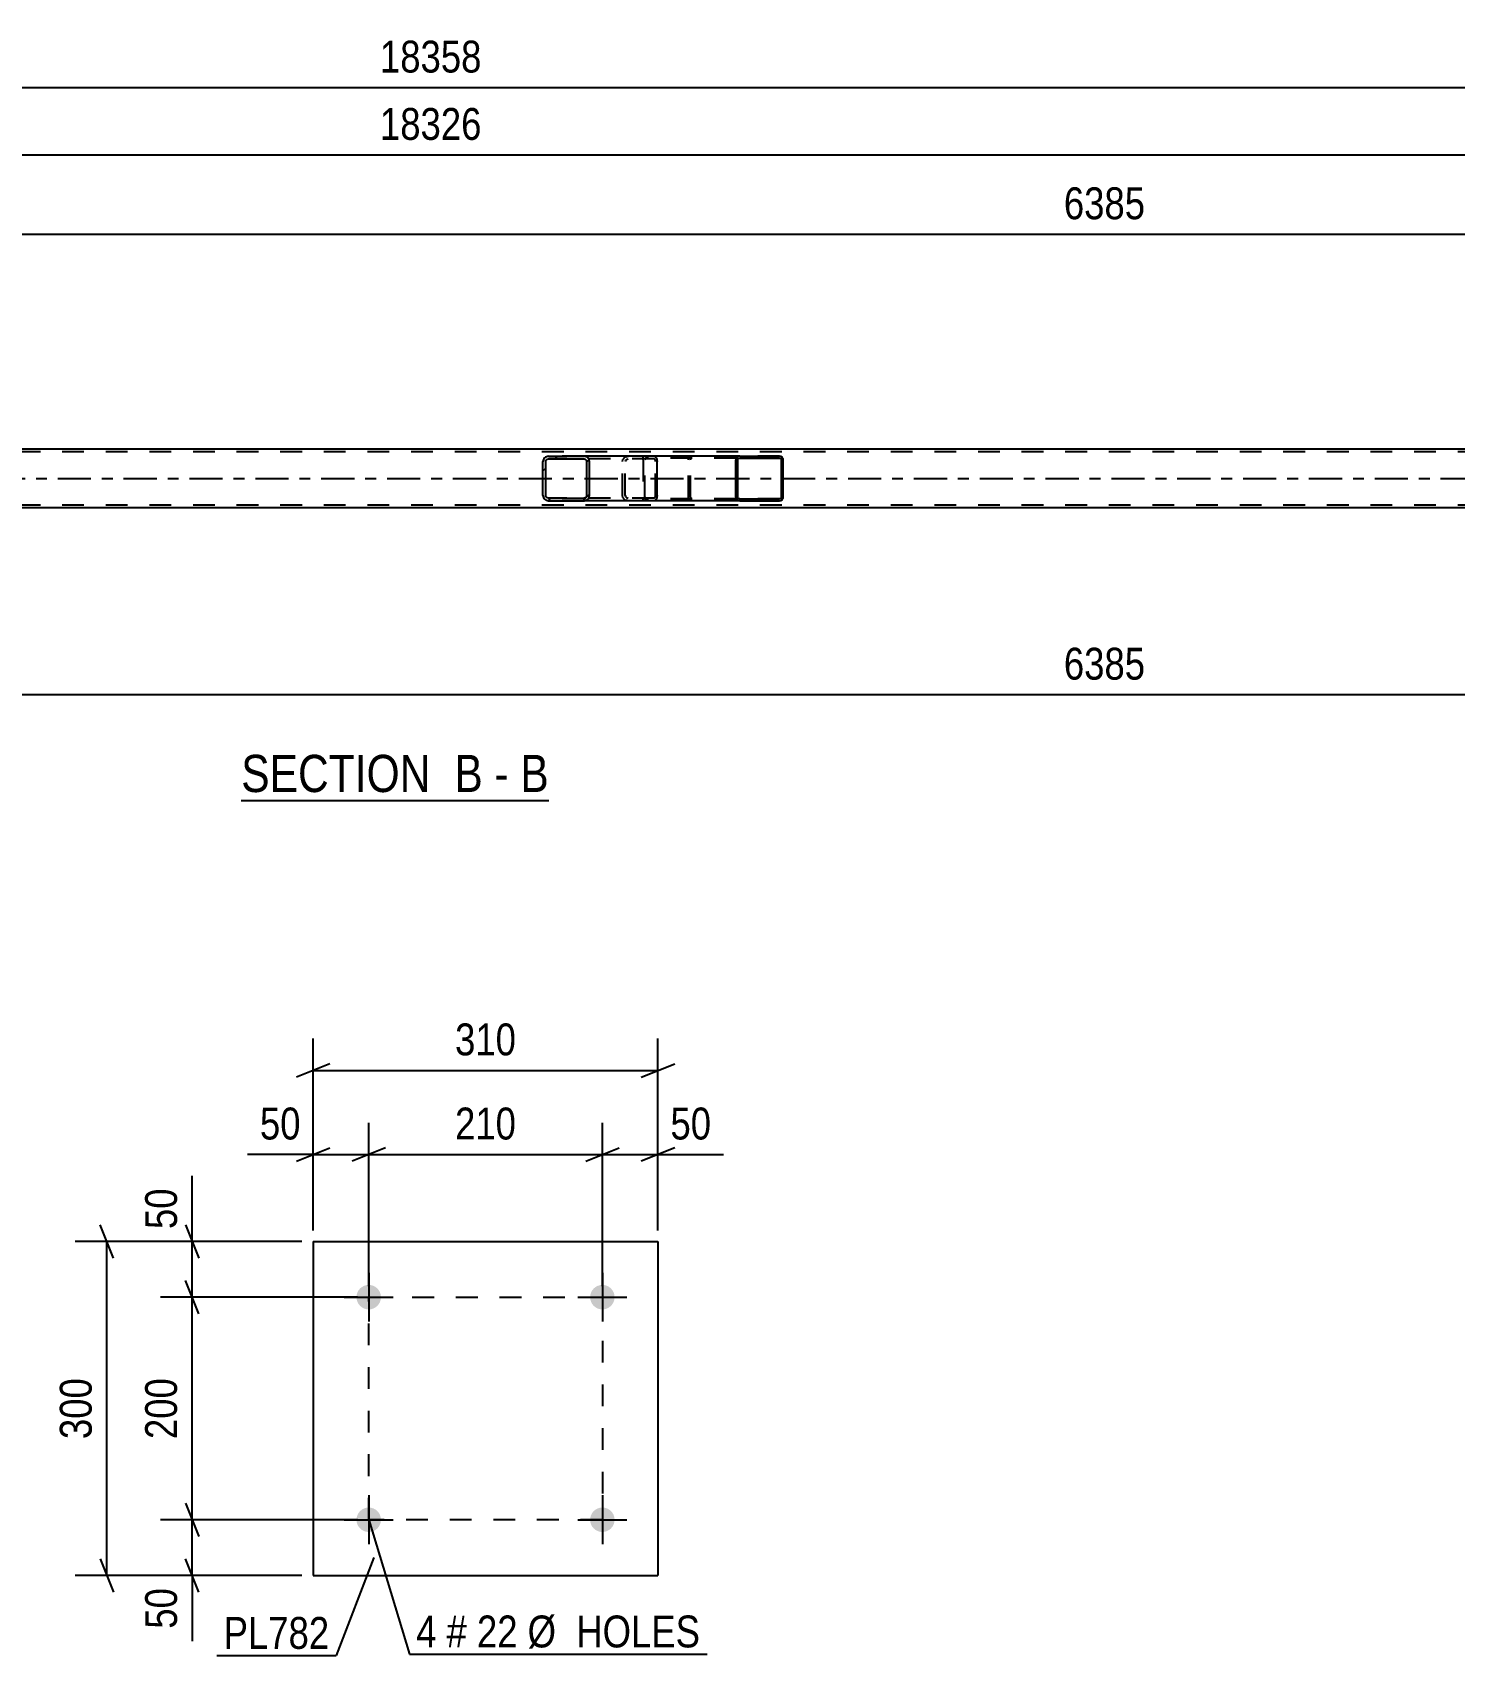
# Model space of a CAD drawing. Header units: millimetres. Extents: x 0 to 841, y 0 to 594.
# Drawn here: x 352.6 to 480.4, y 139.8 to 285.7 of the extents above; entities that cross this region are included whole.
import ezdxf

# ---------------------------------------------------------------- set-up
doc = ezdxf.new("R2010")
doc.units = ezdxf.units.MM
doc.linetypes.add('DXK_LINE_DOT2', pattern=[3.9198, 1.9599, -1.9599])
doc.linetypes.add('DXK_LINE_DOT3', pattern=[5.9187, 2.979, -0.9799, 0.9799, -0.9799])
doc.styles.add('Arial Narrow', font='ARIALN.TTF', dxfattribs={"height": 0.2})

# ---------------------------------------------------------------- blocks, each defined once
blk = doc.blocks.new('Unknown-815137708-12 - 5892')
at = {"color": 6, "linetype": 'Continuous'}
blk.add_line((371.34, 216.67), (398.98, 216.67), dxfattribs=at)
at = {"color": 0, "linetype": 'Continuous'}
for points in [[(389.45, 217.42), (389.45, 220.92), (371.34, 220.92), (371.34, 217.42)], [(393.05, 217.42), (393.05, 220.92), (390.5, 220.92), (390.5, 217.42)], [(395.38, 217.42), (395.38, 220.92), (394.1, 220.92), (394.1, 217.42)], [(398.98, 217.42), (398.98, 220.92), (396.43, 220.92), (396.43, 217.42)]]:
    blk.add_wipeout(points, dxfattribs=at)
at = {"color": 7, "linetype": 'Continuous', "style": 'Arial Narrow'}
for s, p in [('SECTION ', (371.34, 217.42)), ('B', (390.5, 217.42)), ('B', (396.43, 217.42)), ('-', (394.1, 217.42))]:
    blk.add_text(s, height=3.34, dxfattribs=at).set_placement(p)
blk = doc.blocks.new('Part-815137708-5900 - 5892')
at = {"linetype": 'Continuous'}
h = blk.add_hatch(dxfattribs=at)
h.set_pattern_fill('', scale=0.7, style=0, pattern_type=0)
h.set_pattern_definition([(45, (402.6117, 247.2932), (-1.57154, 1.57154), [])])
h.paths.add_polyline_path([(402.65, 247.11), (402.61, 247.29), (402.5, 247.45), (402.34, 247.55), (402.15, 247.59), (398.96, 247.59), (398.77, 247.55), (398.61, 247.45), (398.5, 247.29), (398.46, 247.11), (398.46, 244.07), (398.5, 243.89), (398.61, 243.73), (398.77, 243.63), (398.96, 243.59), (402.15, 243.59), (402.34, 243.63), (402.5, 243.73), (402.61, 243.89), (402.65, 244.07)])
h.paths.add_polyline_path([(402.38, 243.98), (402.32, 243.9), (402.24, 243.85), (402.15, 243.83), (398.96, 243.83), (398.87, 243.85), (398.79, 243.9), (398.73, 243.98), (398.71, 244.07), (398.71, 247.11), (398.73, 247.2), (398.79, 247.28), (398.87, 247.33), (398.96, 247.35), (402.15, 247.35), (402.24, 247.33), (402.32, 247.28), (402.38, 247.2), (402.4, 247.11), (402.4, 244.07)])
at = {"color": 2, "linetype": 'Continuous'}
for p, q in [((398.5, 247.29), (398.46, 247.11)), ((398.46, 244.07), (398.46, 247.11)), ((398.71, 247.11), (398.73, 247.2)), ((398.71, 244.07), (398.71, 247.11)), ((398.73, 247.2), (398.79, 247.28)), ((398.96, 247.59), (398.77, 247.55)), ((398.79, 247.28), (398.87, 247.33)), ((398.87, 247.33), (398.96, 247.35)), ((398.96, 247.59), (402.15, 247.59)), ((398.96, 247.35), (402.15, 247.35)), ((408.45, 247.59), (402.15, 247.59)), ((402.34, 247.55), (402.15, 247.59)), ((402.15, 247.35), (402.24, 247.33)), ((402.24, 247.33), (402.32, 247.28)), ((402.32, 247.28), (402.38, 247.2)), ((402.38, 247.2), (402.4, 247.11)), ((402.4, 244.07), (402.4, 247.11)), ((402.65, 247.11), (402.61, 247.29)), ((402.65, 244.07), (402.65, 247.11)), ((408.45, 247.59), (408.55, 247.55)), ((408.55, 247.55), (408.64, 247.45)), ((408.64, 247.45), (408.7, 247.29)), ((408.7, 247.29), (408.72, 247.11)), ((408.72, 244.07), (408.72, 247.11)), ((398.46, 244.07), (398.5, 243.89)), ((398.73, 243.98), (398.71, 244.07)), ((398.79, 243.9), (398.73, 243.98)), ((398.77, 243.63), (398.96, 243.59)), ((398.87, 243.85), (398.79, 243.9)), ((398.96, 243.83), (398.87, 243.85)), ((398.96, 243.83), (402.15, 243.83)), ((398.96, 243.59), (402.15, 243.59)), ((402.24, 243.85), (402.15, 243.83)), ((402.15, 243.59), (402.34, 243.63)), ((408.45, 243.59), (402.15, 243.59)), ((402.32, 243.9), (402.24, 243.85)), ((402.38, 243.98), (402.32, 243.9)), ((402.4, 244.07), (402.38, 243.98)), ((402.61, 243.89), (402.65, 244.07)), ((408.55, 243.63), (408.45, 243.59)), ((408.64, 243.73), (408.55, 243.63)), ((408.7, 243.89), (408.64, 243.73)), ((408.72, 244.07), (408.7, 243.89))]:
    blk.add_line(p, q, dxfattribs=at)
at = {"color": 7, "linetype": 'DXK_LINE_DOT2'}
for p, q in [((402.15, 247.59), (398.96, 247.59)), ((408.45, 247.35), (398.96, 247.35)), ((405.61, 247.11), (405.65, 247.29)), ((405.61, 244.07), (405.61, 247.11)), ((405.88, 247.2), (405.86, 247.11)), ((405.86, 244.07), (405.86, 247.11)), ((405.94, 247.28), (405.88, 247.2)), ((405.92, 247.55), (406.11, 247.59)), ((405.94, 247.28), (405.96, 247.29)), ((405.96, 247.29), (406.02, 247.33)), ((406.02, 247.33), (406.11, 247.35)), ((407.46, 247.35), (407.46, 247.59)), ((408.5, 247.33), (408.45, 247.35)), ((408.54, 247.28), (408.5, 247.33)), ((408.57, 247.2), (408.54, 247.28)), ((408.58, 247.11), (408.57, 247.2)), ((408.58, 244.07), (408.58, 247.11)), ((408.45, 243.83), (398.96, 243.83)), ((402.15, 243.59), (398.96, 243.59)), ((405.65, 243.89), (405.61, 244.07)), ((405.86, 244.07), (405.88, 243.98)), ((405.88, 243.98), (405.94, 243.9)), ((406.11, 243.59), (405.92, 243.63)), ((405.94, 243.9), (405.96, 243.89)), ((405.96, 243.89), (406.02, 243.85)), ((406.02, 243.85), (406.11, 243.83)), ((407.46, 243.59), (407.46, 243.83)), ((408.45, 243.83), (408.5, 243.85)), ((408.5, 243.85), (408.54, 243.9)), ((408.54, 243.9), (408.57, 243.98)), ((408.57, 243.98), (408.58, 244.07))]:
    blk.add_line(p, q, dxfattribs=at)
at = {"color": 2, "linetype": 'Continuous'}
for centre, start, end in [((398.95, 247.09), 111.1941, 156.1506), ((402.16, 247.09), 23.8494, 68.8059), ((398.95, 244.08), 203.8494, 248.8059), ((402.16, 244.08), 291.1941, 336.1506)]:
    blk.add_arc(centre, 0.492, start, end, dxfattribs=at)
at = {"color": 7, "linetype": 'DXK_LINE_DOT2'}
for centre, start, end in [((406.1, 247.09), 111.1941, 156.1506), ((406.1, 244.08), 203.8494, 248.8059)]:
    blk.add_arc(centre, 0.492, start, end, dxfattribs=at)
blk = doc.blocks.new('Part-815137708-6050 - 5892')
at = {"linetype": 'Continuous'}
h = blk.add_hatch(dxfattribs=at)
h.set_pattern_fill('', scale=0.7, style=0, pattern_type=0)
h.set_pattern_definition([(45, (420.0354, 247.392), (-1.57154, 1.57154), [])])
h.paths.add_polyline_path([(420.06, 247.27), (420.04, 247.39), (419.96, 247.5), (419.85, 247.57), (419.72, 247.59), (416.15, 247.59), (416.01, 247.57), (415.9, 247.5), (415.83, 247.39), (415.8, 247.27), (415.8, 243.91), (415.83, 243.79), (415.9, 243.68), (416.01, 243.61), (416.15, 243.59), (419.72, 243.59), (419.85, 243.61), (419.96, 243.68), (420.04, 243.79), (420.06, 243.91)])
h.paths.add_polyline_path([(419.88, 243.85), (419.84, 243.8), (419.79, 243.76), (419.72, 243.75), (416.15, 243.75), (416.08, 243.76), (416.02, 243.8), (415.99, 243.85), (415.97, 243.91), (415.97, 247.27), (415.99, 247.33), (416.02, 247.38), (416.08, 247.42), (416.15, 247.43), (419.72, 247.43), (419.79, 247.42), (419.84, 247.38), (419.88, 247.33), (419.89, 247.27), (419.89, 243.91)])
at = {"color": 7, "linetype": 'DXK_LINE_DOT2'}
for p, q in [((407.46, 247.29), (407.48, 247.39)), ((407.46, 247.27), (407.46, 247.29)), ((407.46, 247.27), (407.46, 243.91)), ((407.64, 247.33), (407.63, 247.27)), ((407.63, 243.91), (407.63, 247.27)), ((407.68, 247.38), (407.64, 247.33)), ((407.67, 247.57), (407.8, 247.59)), ((407.73, 247.42), (407.68, 247.38)), ((407.8, 247.43), (407.73, 247.42)), ((408.45, 247.59), (407.8, 247.59)), ((419.72, 247.43), (407.8, 247.43)), ((411.37, 247.59), (411.5, 247.57)), ((411.44, 247.42), (411.37, 247.43)), ((411.49, 247.38), (411.44, 247.42)), ((411.53, 247.33), (411.49, 247.38)), ((411.54, 247.27), (411.53, 247.33)), ((411.54, 243.91), (411.54, 247.27)), ((411.69, 247.39), (411.71, 247.27)), ((411.71, 243.91), (411.71, 247.27)), ((419.72, 247.59), (416.15, 247.59)), ((407.48, 243.79), (407.46, 243.91)), ((407.63, 243.91), (407.64, 243.85)), ((407.64, 243.85), (407.68, 243.8)), ((407.8, 243.59), (407.67, 243.61)), ((407.68, 243.8), (407.73, 243.76)), ((407.73, 243.76), (407.8, 243.75)), ((419.72, 243.75), (407.8, 243.75)), ((408.45, 243.59), (407.8, 243.59)), ((411.37, 243.75), (411.44, 243.76)), ((411.5, 243.61), (411.37, 243.59)), ((411.44, 243.76), (411.49, 243.8)), ((411.49, 243.8), (411.53, 243.85)), ((411.53, 243.85), (411.54, 243.91)), ((411.71, 243.91), (411.69, 243.79)), ((419.72, 243.59), (416.15, 243.59))]:
    blk.add_line(p, q, dxfattribs=at)
at = {"color": 2, "linetype": 'Continuous'}
for p, q in [((416.15, 247.59), (408.45, 247.59)), ((415.83, 247.39), (415.8, 247.27)), ((415.8, 243.91), (415.8, 247.27)), ((415.97, 247.27), (415.99, 247.33)), ((415.97, 243.91), (415.97, 247.27)), ((415.99, 247.33), (416.02, 247.38)), ((416.15, 247.59), (416.01, 247.57)), ((416.02, 247.38), (416.08, 247.42)), ((416.08, 247.42), (416.15, 247.43)), ((416.15, 247.59), (419.72, 247.59)), ((416.15, 247.43), (419.72, 247.43)), ((419.85, 247.57), (419.72, 247.59)), ((419.72, 247.43), (419.79, 247.42)), ((419.79, 247.42), (419.84, 247.38)), ((419.84, 247.38), (419.88, 247.33)), ((419.88, 247.33), (419.89, 247.27)), ((419.89, 243.91), (419.89, 247.27)), ((420.06, 247.27), (420.04, 247.39)), ((420.06, 243.91), (420.06, 247.27)), ((416.15, 243.59), (408.45, 243.59)), ((415.8, 243.91), (415.83, 243.79)), ((415.99, 243.85), (415.97, 243.91)), ((416.02, 243.8), (415.99, 243.85)), ((416.01, 243.61), (416.15, 243.59)), ((416.08, 243.76), (416.02, 243.8)), ((416.15, 243.75), (416.08, 243.76)), ((416.15, 243.75), (419.72, 243.75)), ((416.15, 243.59), (419.72, 243.59)), ((419.79, 243.76), (419.72, 243.75)), ((419.72, 243.59), (419.85, 243.61)), ((419.84, 243.8), (419.79, 243.76)), ((419.88, 243.85), (419.84, 243.8)), ((419.89, 243.91), (419.88, 243.85)), ((420.04, 243.79), (420.06, 243.91))]:
    blk.add_line(p, q, dxfattribs=at)
at = {"color": 7, "linetype": 'DXK_LINE_DOT2'}
for centre, start, end in [((411.38, 247.26), 24.3199, 69.2417), ((407.78, 243.92), 204.3199, 249.2417), ((411.38, 243.92), 290.7583, 335.6801)]:
    blk.add_arc(centre, 0.331, start, end, dxfattribs=at)
at = {"color": 2, "linetype": 'Continuous'}
for centre, start, end in [((416.13, 247.26), 110.7583, 155.68), ((419.73, 247.26), 24.32, 69.2417), ((416.13, 243.92), 204.32, 249.2417), ((419.73, 243.92), 290.7583, 335.68)]:
    blk.add_arc(centre, 0.331, start, end, dxfattribs=at)
blk = doc.blocks.new('Part-815137708-6069 - 5892')
at = {"color": 7, "linetype": 'DXK_LINE_DOT2'}
for p, q in [((717.83, 247.99), (58.92, 247.99)), ((717.83, 243.19), (58.92, 243.19))]:
    blk.add_line(p, q, dxfattribs=at)
at = {"color": 2, "linetype": 'Continuous'}
for p, q in [((575.84, 248.23), (326.44, 248.23)), ((575.84, 242.95), (326.44, 242.95))]:
    blk.add_line(p, q, dxfattribs=at)
at = {"color": 7, "linetype": 'DXK_LINE_DOT3'}
blk.add_line((58.92, 245.59), (717.83, 245.59), dxfattribs=at)
blk = doc.blocks.new('Part-815137708-12190 - 12189')
at = {"color": 2, "linetype": 'Continuous'}
for p, q in [((377.8, 177.02), (377.8, 147.02)), ((377.8, 177.02), (408.8, 177.02)), ((408.8, 177.02), (408.8, 147.02)), ((377.8, 147.02), (408.8, 147.02))]:
    blk.add_line(p, q, dxfattribs=at)
blk = doc.blocks.new('Bolt-815137708-12191 - 12189')
at = {"linetype": 'Continuous'}
for points in [[(383.9, 152.03, -1), (381.7, 152.03, -1)], [(404.9, 152.03, -1), (402.7, 152.03, -1)]]:
    blk.add_hatch(color=1, dxfattribs=at).paths.add_polyline_path(points)
at = {"color": 1, "linetype": 'Continuous'}
for p, q in [((382.8, 154.23), (382.8, 149.83)), ((403.8, 154.23), (403.8, 149.83)), ((380.6, 152.03), (385, 152.03)), ((401.6, 152.03), (406, 152.03))]:
    blk.add_line(p, q, dxfattribs=at)
blk = doc.blocks.new('Bolt-815137708-12192 - 12189')
at = {"linetype": 'Continuous'}
for points in [[(383.9, 172.03, -1), (381.7, 172.03, -1)], [(404.9, 172.03, -1), (402.7, 172.03, -1)]]:
    blk.add_hatch(color=1, dxfattribs=at).paths.add_polyline_path(points)
at = {"color": 1, "linetype": 'Continuous'}
for p, q in [((382.8, 174.23), (382.8, 169.83)), ((403.8, 174.23), (403.8, 169.83)), ((380.6, 172.03), (385, 172.03)), ((401.6, 172.03), (406, 172.03))]:
    blk.add_line(p, q, dxfattribs=at)
blk = doc.blocks.new('Rectangle-815137708-16937 - 12189')
at = {"color": 1, "linetype": 'DXK_LINE_DOT2'}
blk.add_lwpolyline([(382.8, 172.03), (403.8, 172.03), (403.8, 152.03), (382.8, 152.03), (382.8, 172.03)], close=True, dxfattribs=at)
blk = doc.blocks.new('StraightDimension-815137708-6328 - 5892')
at = {"color": 7, "linetype": 'Continuous'}
blk.add_line((49.66, 280.72), (727.09, 280.72), dxfattribs=at)
at = {"color": 0}
blk.add_wipeout([(393.55, 281.47), (393.55, 285.67), (383.21, 285.67), (383.21, 281.47)], dxfattribs=at)
at = {"color": 3, "style": 'Arial Narrow'}
blk.add_text('18358', height=2.863, dxfattribs=at).set_placement((383.81, 282.07))
blk = doc.blocks.new('StraightDimension-815137708-6315 - 5892')
at = {"color": 7, "linetype": 'Continuous'}
blk.add_line((321.24, 226.17), (576.64, 226.17), dxfattribs=at)
at = {"color": 0}
blk.add_wipeout([(453.2, 226.92), (453.2, 231.12), (444.68, 231.12), (444.68, 226.92)], dxfattribs=at)
at = {"color": 3, "style": 'Arial Narrow'}
blk.add_text('6385', height=2.863, dxfattribs=at).set_placement((445.28, 227.52))
blk = doc.blocks.new('StraightDimension-815137708-6343 - 5892')
at = {"color": 7, "linetype": 'Continuous'}
blk.add_line((321.24, 267.54), (576.64, 267.54), dxfattribs=at)
at = {"color": 0}
blk.add_wipeout([(453.2, 268.29), (453.2, 272.49), (444.68, 272.49), (444.68, 268.29)], dxfattribs=at)
at = {"color": 3, "style": 'Arial Narrow'}
blk.add_text('6385', height=2.863, dxfattribs=at).set_placement((445.28, 268.89))
blk = doc.blocks.new('StraightDimension-815137708-11313 - 5892')
at = {"color": 7, "linetype": 'Continuous'}
blk.add_line((50.3, 274.67), (726.45, 274.67), dxfattribs=at)
at = {"color": 0}
blk.add_wipeout([(393.55, 275.42), (393.55, 279.62), (383.21, 279.62), (383.21, 275.42)], dxfattribs=at)
at = {"color": 3, "style": 'Arial Narrow'}
blk.add_text('18326', height=2.863, dxfattribs=at).set_placement((383.81, 276.02))
blk = doc.blocks.new('StraightDimension-815137708-12194 - 12189')
at = {"color": 7, "linetype": 'Continuous'}
for p, q in [((366.92, 177.02), (366.92, 182.93)), ((366.92, 177.02), (366.92, 182.93)), ((366.32, 178.52), (367.52, 175.52)), ((376.8, 177.02), (364.07, 177.02)), ((366.92, 172.03), (366.92, 177.02)), ((367.52, 170.53), (366.32, 173.53)), ((381.8, 172.03), (364.07, 172.03))]:
    blk.add_line(p, q, dxfattribs=at)
at = {"color": 0}
blk.add_wipeout([(366.17, 182.41), (361.97, 182.41), (361.97, 177.55), (366.17, 177.55)], dxfattribs=at)
at = {"color": 3, "style": 'Arial Narrow'}
blk.add_text('50', height=2.863, rotation=90.0002, dxfattribs=at).set_placement((365.57, 178.15))
blk = doc.blocks.new('StraightDimension-815137708-16896 - 12189')
at = {"color": 7, "linetype": 'Continuous'}
for p, q in [((377.8, 178.02), (377.8, 187.7)), ((382.8, 173.03), (382.8, 187.7)), ((376.3, 184.25), (379.3, 185.45)), ((384.3, 185.45), (381.3, 184.25)), ((377.8, 184.85), (371.89, 184.85)), ((377.8, 184.85), (371.89, 184.85)), ((377.8, 184.85), (382.8, 184.85))]:
    blk.add_line(p, q, dxfattribs=at)
at = {"color": 0}
blk.add_wipeout([(377.27, 185.6), (377.27, 189.8), (372.42, 189.8), (372.42, 185.6)], dxfattribs=at)
at = {"color": 3, "style": 'Arial Narrow'}
blk.add_text('50', height=2.863, dxfattribs=at).set_placement((373.02, 186.2))
blk = doc.blocks.new('StraightDimension-815137708-12195 - 12189')
at = {"color": 7, "linetype": 'Continuous'}
for p, q in [((367.52, 170.53), (366.32, 173.53)), ((381.8, 172.03), (364.07, 172.03)), ((366.92, 152.03), (366.92, 172.03)), ((366.32, 153.53), (367.52, 150.53)), ((381.8, 152.03), (364.07, 152.03))]:
    blk.add_line(p, q, dxfattribs=at)
at = {"color": 0}
blk.add_wipeout([(366.17, 165.37), (361.97, 165.37), (361.97, 158.68), (366.17, 158.68)], dxfattribs=at)
at = {"color": 3, "style": 'Arial Narrow'}
blk.add_text('200', height=2.863, rotation=90.0002, dxfattribs=at).set_placement((365.57, 159.28))
blk = doc.blocks.new('StraightDimension-815137708-12196 - 12189')
at = {"color": 7, "linetype": 'Continuous'}
for p, q in [((366.32, 153.53), (367.52, 150.53)), ((381.8, 152.03), (364.07, 152.03)), ((366.92, 147.02), (366.92, 152.03)), ((367.52, 145.52), (366.32, 148.52)), ((376.8, 147.02), (364.07, 147.02)), ((366.92, 147.02), (366.92, 141.12)), ((366.92, 147.02), (366.92, 141.12))]:
    blk.add_line(p, q, dxfattribs=at)
at = {"color": 0}
blk.add_wipeout([(366.17, 146.5), (361.97, 146.5), (361.97, 141.64), (366.17, 141.64)], dxfattribs=at)
at = {"color": 3, "style": 'Arial Narrow'}
blk.add_text('50', height=2.863, rotation=90.0002, dxfattribs=at).set_placement((365.57, 142.24))
blk = doc.blocks.new('StraightDimension-815137708-12206 - 12189')
at = {"color": 7, "linetype": 'Continuous'}
for p, q in [((359.85, 175.52), (358.65, 178.52)), ((376.8, 177.02), (356.4, 177.02)), ((359.25, 147.02), (359.25, 177.02)), ((358.65, 148.52), (359.85, 145.52)), ((376.8, 147.02), (356.4, 147.02))]:
    blk.add_line(p, q, dxfattribs=at)
at = {"color": 0}
blk.add_wipeout([(358.5, 165.37), (354.3, 165.37), (354.3, 158.68), (358.5, 158.68)], dxfattribs=at)
at = {"color": 3, "style": 'Arial Narrow'}
blk.add_text('300', height=2.863, rotation=90.0002, dxfattribs=at).set_placement((357.9, 159.28))
blk = doc.blocks.new('StraightDimension-815137708-12226 - 12189')
at = {"color": 7, "linetype": 'Continuous'}
for p, q in [((377.8, 178.02), (377.8, 195.26)), ((408.8, 178.02), (408.8, 195.26)), ((379.3, 193.01), (376.3, 191.81)), ((407.3, 191.81), (410.3, 193.01)), ((377.8, 192.41), (408.8, 192.41))]:
    blk.add_line(p, q, dxfattribs=at)
at = {"color": 0}
blk.add_wipeout([(396.64, 193.16), (396.64, 197.36), (389.96, 197.36), (389.96, 193.16)], dxfattribs=at)
at = {"color": 3, "style": 'Arial Narrow'}
blk.add_text('310', height=2.863, dxfattribs=at).set_placement((390.56, 193.76))
blk = doc.blocks.new('StraightDimension-815137708-16894 - 12189')
at = {"color": 7, "linetype": 'Continuous'}
for p, q in [((403.8, 173.03), (403.8, 187.7)), ((408.8, 178.02), (408.8, 187.7)), ((402.3, 184.25), (405.3, 185.45)), ((410.3, 185.45), (407.3, 184.25)), ((403.8, 184.85), (408.8, 184.85)), ((408.8, 184.85), (414.7, 184.85)), ((408.8, 184.85), (414.7, 184.85))]:
    blk.add_line(p, q, dxfattribs=at)
at = {"color": 0}
blk.add_wipeout([(414.18, 185.6), (414.18, 189.8), (409.32, 189.8), (409.32, 185.6)], dxfattribs=at)
at = {"color": 3, "style": 'Arial Narrow'}
blk.add_text('50', height=2.863, dxfattribs=at).set_placement((409.92, 186.2))
blk = doc.blocks.new('StraightDimension-815137708-16895 - 12189')
at = {"color": 7, "linetype": 'Continuous'}
for p, q in [((382.8, 173.03), (382.8, 187.7)), ((403.8, 173.03), (403.8, 187.7)), ((384.3, 185.45), (381.3, 184.25)), ((402.3, 184.25), (405.3, 185.45)), ((382.8, 184.85), (403.8, 184.85))]:
    blk.add_line(p, q, dxfattribs=at)
at = {"color": 0}
blk.add_wipeout([(396.64, 185.6), (396.64, 189.8), (389.96, 189.8), (389.96, 185.6)], dxfattribs=at)
at = {"color": 3, "style": 'Arial Narrow'}
blk.add_text('210', height=2.863, dxfattribs=at).set_placement((390.56, 186.2))
blk = doc.blocks.new('MarkSet-815137708-16843 - 12189')
at = {"color": 0}
for points in [[(388.9, 140.56), (388.9, 143.56), (387.07, 143.56), (387.07, 140.56)], [(391.63, 140.56), (391.63, 143.56), (389.8, 143.56), (389.8, 140.56)], [(396.18, 140.56), (396.18, 143.56), (392.53, 143.56), (392.53, 140.56)], [(412.61, 140.56), (412.61, 143.56), (397.08, 143.56), (397.08, 140.56)]]:
    blk.add_wipeout(points, dxfattribs=at)
for points in [[(388.9, 140.56), (388.9, 143.56), (387.07, 143.56), (387.07, 140.56)], [(391.63, 140.56), (391.63, 143.56), (389.8, 143.56), (389.8, 140.56)], [(396.18, 140.56), (396.18, 143.56), (392.53, 143.56), (392.53, 140.56)], [(412.61, 140.56), (412.61, 143.56), (397.08, 143.56), (397.08, 140.56)]]:
    blk.add_wipeout(points, dxfattribs=at)
at = {"color": 7, "linetype": 'Continuous'}
for p, q in [((382.8, 152.03), (386.47, 139.96)), ((386.47, 139.96), (413.21, 139.96))]:
    blk.add_line(p, q, dxfattribs=at)
at = {"color": 3, "style": 'Arial Narrow'}
for s, height, p in [('4', 2.86, (387.07, 140.56)), ('#', 2.86, (389.8, 140.56)), ('22', 2.863, (392.53, 140.56)), ('Ø  HOLES', 2.863, (397.08, 140.56))]:
    blk.add_text(s, height=height, dxfattribs=at).set_placement(p)
blk = doc.blocks.new('Mark-815137708-12229 - 12189')
at = {"color": 0}
blk.add_wipeout([(379.27, 140.43), (379.27, 143.43), (369.76, 143.43), (369.76, 140.43)], dxfattribs=at)
blk.add_wipeout([(379.27, 140.43), (379.27, 143.43), (369.76, 143.43), (369.76, 140.43)], dxfattribs=at)
at = {"color": 30, "linetype": 'Continuous'}
for p in [(383.27, 148.65), (369.16, 139.83)]:
    blk.add_line(p, (379.87, 139.83), dxfattribs=at)
at = {"color": 3, "style": 'Arial Narrow'}
blk.add_text('PL782', height=2.863, dxfattribs=at).set_placement((369.76, 140.43))

msp = doc.modelspace()

# ---------------------------------------------------------------- block references
for name in ['StraightDimension-815137708-6328 - 5892', 'Part-815137708-6069 - 5892', 'Part-815137708-5900 - 5892', 'Part-815137708-6050 - 5892', 'Unknown-815137708-12 - 5892', 'Part-815137708-12190 - 12189', 'Bolt-815137708-12192 - 12189', 'Rectangle-815137708-16937 - 12189', 'Bolt-815137708-12191 - 12189']:
    msp.add_blockref(name, (0, 0))

# ---------------------------------------------------------------- next in the draw order: block references
for name in ['StraightDimension-815137708-6343 - 5892', 'StraightDimension-815137708-6315 - 5892', 'StraightDimension-815137708-12194 - 12189', 'MarkSet-815137708-16843 - 12189']:
    msp.add_blockref(name, (0, 0))

# ---------------------------------------------------------------- next in the draw order: block references
for name in ['StraightDimension-815137708-11313 - 5892', 'StraightDimension-815137708-16896 - 12189']:
    msp.add_blockref(name, (0, 0))

# ---------------------------------------------------------------- next in the draw order: block references
msp.add_blockref('StraightDimension-815137708-12195 - 12189', (0, 0))

# ---------------------------------------------------------------- next in the draw order: block references
msp.add_blockref('StraightDimension-815137708-12196 - 12189', (0, 0))

# ---------------------------------------------------------------- next in the draw order: block references
msp.add_blockref('StraightDimension-815137708-12206 - 12189', (0, 0))

# ---------------------------------------------------------------- next in the draw order: block references
for name in ['StraightDimension-815137708-12226 - 12189', 'Mark-815137708-12229 - 12189']:
    msp.add_blockref(name, (0, 0))

# ---------------------------------------------------------------- next in the draw order: block references
msp.add_blockref('StraightDimension-815137708-16894 - 12189', (0, 0))

# ---------------------------------------------------------------- next in the draw order: block references
msp.add_blockref('StraightDimension-815137708-16895 - 12189', (0, 0))

doc.saveas('drawing.dxf')
